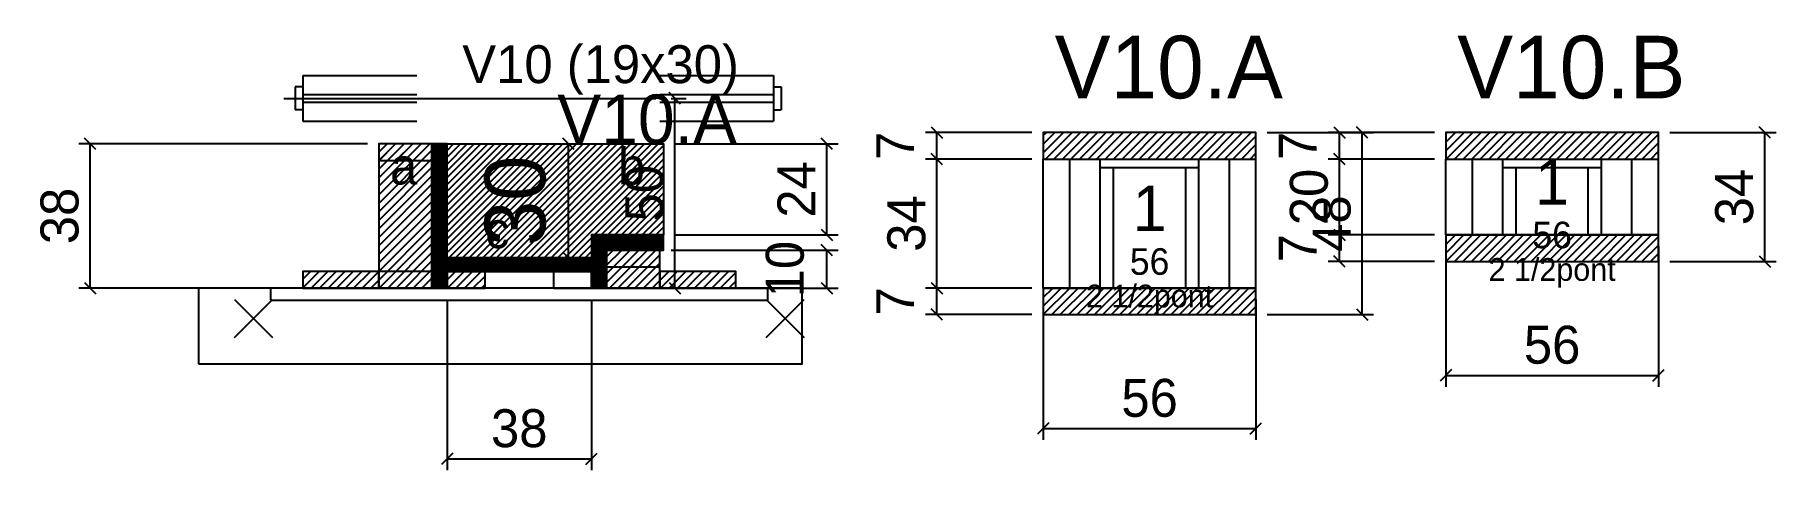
# Model space of a CAD drawing. Extents: x -69 to 390, y -82 to 33.
import ezdxf
from ezdxf.enums import TextEntityAlignment as Align

# ---------------------------------------------------------------- set-up
doc = ezdxf.new("R2010")
doc.units = 0
for name, color, linetype in [('5', 5, 'Continuous'), ('barrote', 126, 'Continuous'), ('CONCRETO', 251, 'Continuous'), ('COTA', 241, 'Continuous'), ('Cota Seção (2x)', 241, 'Continuous'), ('detalhes', 7, 'Continuous'), ('Hachura', 251, 'Continuous'), ('Madeira', 126, 'Continuous'), ('NOMENCLATURA', 7, 'Continuous'), ('Painéis', 200, 'Continuous'), ('presilha', 224, 'Continuous'), ('SARR_2.2x7', 40, 'Continuous'), ('SARR_3.5x7', 81, 'Continuous'), ('SCO-___-LAJ', 224, 'Continuous'), ('TENSOR', 224, 'Continuous'), ('texto', 7, 'Continuous'), ('Texto Seção', 7, 'Continuous')]:
    doc.layers.add(name, color=color, linetype=linetype)
doc.dimstyles.new('PAINEL', dxfattribs={"dimtxt": 10, "dimasz": 3, "dimexe": 3, "dimexo": 3, "dimgap": 3, "dimtad": 1, "dimblk": 'OBLIQUE', "dimblk1": 'OBLIQUE', "dimcen": 2.5, "dimclrd": 4, "dimclre": 4, "dimclrt": 240, "dimazin": 3, "dimtfac": 1, "dimtmove": 0, "dimatfit": 3})
doc.dimstyles.new('SECAO2X', dxfattribs={"dimtxt": 16, "dimasz": 3, "dimexe": 3, "dimexo": 3, "dimgap": 3, "dimtad": 1, "dimblk": 'OBLIQUE', "dimblk1": 'OBLIQUE', "dimcen": 2.5, "dimclrd": 4, "dimclre": 4, "dimclrt": 240, "dimazin": 3, "dimtfac": 1, "dimtmove": 0, "dimatfit": 3})

# ---------------------------------------------------------------- blocks, each defined once
blk = doc.blocks.new('_OBLIQUE')
at = {"color": 0, "linetype": 'BYBLOCK'}
blk.add_line((-0.5, -0.5), (0.5, 0.5), dxfattribs=at)

msp = doc.modelspace()

# ---------------------------------------------------------------- hatches: boundary and pattern name
at = {"layer": 'COTA'}
h = msp.add_hatch(dxfattribs=at)
h.set_pattern_fill('ANSI31', scale=0.5)
h.paths.add_polyline_path([(197, 0), (253, 0), (253, 7), (197, 7)])
h = msp.add_hatch(dxfattribs=at)
h.set_pattern_fill('ANSI31', scale=0.5)
h.paths.add_polyline_path([(303, 0), (359, 0), (359, 7), (303, 7)])
h = msp.add_hatch(dxfattribs=at)
h.set_pattern_fill('ANSI31', scale=0.4)
h.paths.add_polyline_path([(40, -26), (40, 4), (97, 4), (97, -20), (78, -20), (78, -26)])
h = msp.add_hatch(dxfattribs=at)
h.set_pattern_fill('ANSI31', scale=0.5)
h.paths.add_polyline_path([(303, -27), (359, -27), (359, -20), (303, -20)])
h = msp.add_hatch(dxfattribs=at)
h.set_pattern_fill('ANSI31', scale=0.5)
h.paths.add_polyline_path([(197, -41), (253, -41), (253, -34), (197, -34)])
at = {"layer": 'Hachura'}
h = msp.add_hatch(dxfattribs=at)
h.set_pattern_fill('ANSI31', scale=0.5)
h.paths.add_polyline_path([(22, -34), (36, -34), (36, 4), (22, 4)])
h = msp.add_hatch(dxfattribs=at)
h.set_pattern_fill('ANSI31', scale=0.5)
h.paths.add_polyline_path([(22, -0.4), (36, -0.4), (36, 4), (22, 4)])
h = msp.add_hatch(dxfattribs=at)
h.set_pattern_fill('SOLID')
h.paths.add_polyline_path([(36, -34), (40, -34), (40, 4), (36, 4)])
h = msp.add_hatch(dxfattribs=at)
h.set_pattern_fill('SOLID')
h.paths.add_polyline_path([(78, -24), (97, -24), (97, -20), (78, -20)])
h = msp.add_hatch(dxfattribs=at)
h.set_pattern_fill('SOLID')
h.paths.add_polyline_path([(40, -29.6), (78, -29.6), (78, -26), (40, -26)])
h = msp.add_hatch(dxfattribs=at)
h.set_pattern_fill('SOLID')
h.paths.add_polyline_path([(78, -34), (82, -34), (82, -24), (78, -24)])
h = msp.add_hatch(dxfattribs=at)
h.set_pattern_fill('ANSI31', scale=0.5)
h.paths.add_polyline_path([(82, -34), (96, -34), (96, -24), (82, -24)])
h = msp.add_hatch(dxfattribs=at)
h.set_pattern_fill('ANSI31', scale=0.5)
h.paths.add_polyline_path([(82, -28.4), (96, -28.4), (96, -24), (82, -24)])
h = msp.add_hatch(dxfattribs=at)
h.set_pattern_fill('ANSI31', scale=0.5)
h.paths.add_polyline_path([(2, -34), (22, -34), (22, -29.6), (2, -29.6)])
h = msp.add_hatch(dxfattribs=at)
h.set_pattern_fill('ANSI31', scale=0.5)
h.paths.add_polyline_path([(40, -34), (50, -34), (50, -29.6), (40, -29.6)])
h = msp.add_hatch(dxfattribs=at)
h.set_pattern_fill('ANSI31', scale=0.5)
h.paths.add_polyline_path([(96, -34), (116, -34), (116, -29.6), (96, -29.6)])

# ---------------------------------------------------------------- linework, layer by layer
for p, q in [((0, 19), (0, 13)), ((2, 19), (0, 19)), ((2, 22), (32, 22)), ((2, 22), (2, 10)), ((96, 22), (126, 22)), ((126, 22), (126, 10)), ((126, 19), (128, 19)), ((128, 19), (128, 13)), ((2, 17), (32, 17)), ((2, 15), (32, 15)), ((96, 17), (126, 17)), ((96, 15), (126, 15)), ((2, 13), (0, 13)), ((2, 10), (32, 10)), ((96, 10), (126, 10)), ((126, 13), (128, 13))]:
    msp.add_line(p, q)
at = {"layer": 'barrote'}
msp.add_lwpolyline([(-25.5, -54), (133.5, -54), (133.5, -34), (-25.5, -34)], close=True, dxfattribs=at)
at = {"layer": 'CONCRETO'}
msp.add_lwpolyline([(40, -26), (40, 4), (97, 4), (97, -20), (78, -20), (78, -26)], close=True, dxfattribs=at)
at = {"layer": 'Madeira'}
for points in [[(22, -34), (36, -34), (36, 4), (22, 4)], [(22, -0.4), (36, -0.4), (36, 4), (22, 4)], [(82, -34), (96, -34), (96, -24), (82, -24)], [(82, -28.4), (96, -28.4), (96, -24), (82, -24)], [(2, -34), (22, -34), (22, -29.6), (2, -29.6)], [(22, -34), (36, -34), (36, -29.6), (22, -29.6)], [(40, -34), (50, -34), (50, -29.6), (40, -29.6)], [(68, -34), (78, -34), (78, -29.6), (68, -29.6)], [(96, -34), (116, -34), (116, -29.6), (96, -29.6)]]:
    msp.add_lwpolyline(points, close=True, dxfattribs=at)
at = {"layer": 'Painéis'}
for p, q in [((197, 0), (253, 0)), ((197, -34), (197, 0)), ((253, -34), (253, 0)), ((303, 0), (359, 0)), ((303, -20), (303, 0)), ((359, -20), (359, 0)), ((303, -20), (359, -20)), ((197, -34), (253, -34))]:
    msp.add_line(p, q, dxfattribs=at)
for points in [[(36, -34), (40, -34), (40, 4), (36, 4)], [(78, -24), (97, -24), (97, -20), (78, -20)], [(40, -29.6), (78, -29.6), (78, -26), (40, -26)], [(78, -34), (82, -34), (82, -24), (78, -24)]]:
    msp.add_lwpolyline(points, close=True, dxfattribs=at)
at = {"layer": 'presilha'}
for p, q in [((-16, -47), (-6, -37)), ((-16, -37), (-6, -47)), ((124, -47), (134, -37)), ((124, -37), (134, -47))]:
    msp.add_line(p, q, dxfattribs=at)
at = {"layer": 'SARR_2.2x7'}
for p, q in [((204, -34), (204, 0)), ((246, -34), (246, 0)), ((310, -20), (310, 0)), ((352, -20), (352, 0)), ((212, -2.2), (238, -2.2)), ((318, -2.2), (344, -2.2))]:
    msp.add_line(p, q, dxfattribs=at)
at = {"layer": 'SARR_3.5x7'}
for p, q in [((212, -34), (212, 0)), ((238, -34), (238, 0)), ((318, -20), (318, 0)), ((344, -20), (344, 0)), ((215.5, -34), (215.5, -2.2)), ((234.5, -34), (234.5, -2.2)), ((321.5, -20), (321.5, -2.2)), ((340.5, -20), (340.5, -2.2)), ((318, -20), (321.5, -20)), ((340.5, -20), (344, -20)), ((212, -34), (215.5, -34)), ((234.5, -34), (238, -34))]:
    msp.add_line(p, q, dxfattribs=at)
at = {"layer": 'SCO-___-LAJ'}
for points in [[(197, 0), (253, 0), (253, 7), (197, 7)], [(303, 0), (359, 0), (359, 7), (303, 7)], [(303, -27), (359, -27), (359, -20), (303, -20)], [(-6.5, -37.2), (124.5, -37.2), (124.5, -34), (-6.5, -34)], [(197, -41), (253, -41), (253, -34), (197, -34)]]:
    msp.add_lwpolyline(points, close=True, dxfattribs=at)
at = {"layer": 'TENSOR'}
msp.add_line((-3, 16), (95, 16), dxfattribs=at)

# ---------------------------------------------------------------- texts
at = {"layer": '5'}
for s, height, p in [('1', 12, (331, -6)), ('1', 12, (225, -13)), ('56', 7, (331, -20)), ('56', 7, (225, -27))]:
    msp.add_text(s, height=height, dxfattribs=at).set_placement(p, align=Align.MIDDLE_CENTER)
at = {"layer": 'detalhes'}
for s, p in [('a', (25, -6.7)), ('b', (85, -6.7)), ('c', (50, -23.5))]:
    msp.add_text(s, height=9.6, dxfattribs=at).set_placement(p)
at = {"layer": 'NOMENCLATURA'}
for s, p in [('V10.A', (200, 16)), ('V10.B', (306, 16))]:
    msp.add_text(s, height=16.5, dxfattribs=at).set_placement(p)
at = {"layer": 'texto', "char_height": 6, "attachment_point": 5}
for insert in [(331, -30), (225, -37)]:
    msp.add_mtext('2 1/2pont', dxfattribs=dict(at, insert=insert))
at = {"layer": 'Texto Seção'}
for s, height, p in [('V10 (19x30)', 10, (44, 20)), ('V10.A', 13, (69, 4))]:
    msp.add_text(s, height=height, dxfattribs=at).set_placement(p)

# ---------------------------------------------------------------- dimensions: what is measured, and where the dimension line sits
at = {"layer": 'COTA'}
for base, p1, p2 in [((100, -34), (96, -34), (96, 16)), ((-54, -34), (2, -34), (22, 4)), ((140, -20), (97, -20), (97, 4)), ((169, 0), (197, 0), (197, 7)), ((281, -41), (253, -41), (253, 7)), ((275, 0), (303, 0), (303, 7)), ((387, -27), (359, -27), (359, 7)), ((169, -34), (197, -34), (197, 0)), ((275, -20), (303, -20), (303, 0)), ((140, -34), (96, -34), (96, -24)), ((275, -27), (303, -27), (303, -20)), ((169, -41), (197, -41), (197, -34))]:
    msp.add_linear_dim(base=base, p1=p1, p2=p2, angle=90, dimstyle='PAINEL', dxfattribs=at).render()
for base, p1, p2 in [((303, -57), (303, -20), (359, -20)), ((40, -79), (40, -34), (78, -34)), ((197, -71), (197, -34), (253, -34))]:
    msp.add_linear_dim(base=base, p1=p1, p2=p2, dimstyle='PAINEL', dxfattribs=at).render()
at = {"layer": 'Cota Seção (2x)'}
msp.add_linear_dim(base=(72, -26), p1=(40, -26), p2=(40, 4), angle=90, dimstyle='SECAO2X', dxfattribs=at).render()

doc.saveas('drawing.dxf')
